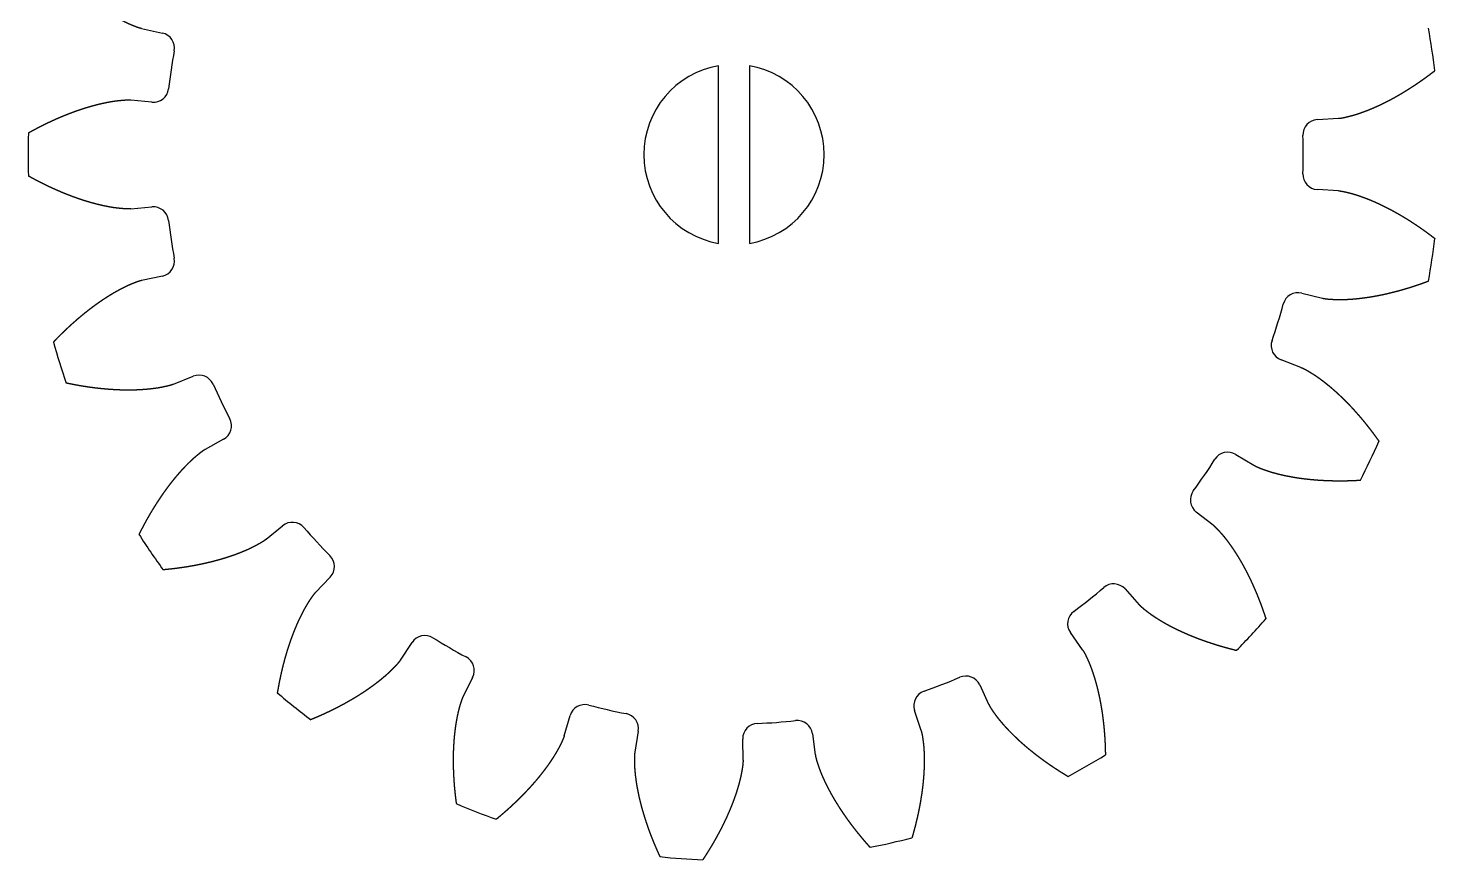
# Model space of a CAD drawing. Header units: millimetres. Extents: x -23 to 22.8, y -23 to 23.
# Drawn here: x -23 to 22.84, y -22.98 to 4.12 of the extents above; entities that cross this region are included whole.
import ezdxf

# ---------------------------------------------------------------- set-up
doc = ezdxf.new("R2010")
doc.units = ezdxf.units.MM
doc.layers.get('0').update_dxf_attribs({"linetype": 'CONTINUOUS'})

msp = doc.modelspace()

# ---------------------------------------------------------------- linework, layer by layer
for p, q in [((-19.302, 4.104), (-18.626, 3.96)), ((-18.966, 1.706), (-19.654, 1.768)), ((19.008, 1.139), (19.698, 1.181)), ((19.698, -1.181), (19.008, -1.139)), ((-19.654, -1.768), (-18.966, -1.706)), ((-18.626, -3.96), (-19.302, -4.104)), ((18.499, -4.514), (19.171, -4.677)), ((18.475, -6.935), (17.828, -6.691)), ((-18.26, -7.482), (-17.62, -7.221)), ((-16.631, -9.274), (-17.235, -9.611)), ((16.347, -9.766), (16.941, -10.12)), ((15.61, -12.072), (15.063, -11.649)), ((-15.243, -12.532), (-14.709, -12.094)), ((-13.159, -13.764), (-13.636, -14.264)), ((12.742, -14.151), (13.205, -14.664)), ((11.358, -16.137), (10.961, -15.572)), ((-10.872, -16.468), (-10.491, -15.892)), ((-8.517, -17.031), (-8.826, -17.65)), ((8.005, -17.278), (8.296, -17.905)), ((-5.535, -18.941), (-5.34, -18.278)), ((6.097, -18.768), (5.884, -18.11)), ((-3.119, -18.785), (-3.232, -19.467)), ((0.294, -19.731), (0.284, -19.04)), ((2.557, -18.87), (2.65, -19.555))]:
    msp.add_line(p, q)
for points in [[(-0.5, -2.895), (-0.5, 2.895, 0.842075)], [(0.5, 2.895), (0.5, -2.895, 0.842075)]]:
    msp.add_lwpolyline(points, format="xyb", close=True)
for centre, radius, start, end in [((-18.73, 3.471), 0.5, -10.4976, 77.954), ((0, 0), 23, 6.826, 10.3169), ((0, 0), 18.549, 169.5024, 173.3547), ((-18.921, 2.204), 0.5, 264.9031, 353.3547), ((19.038, 0.64), 0.5, 93.4746, 181.9261), ((0, 0), 23, 178.2545, 181.7455), ((0, 0), 18.549, -1.9261, 1.9261), ((19.038, -0.64), 0.5, 178.0739, 266.5254), ((-18.921, -2.204), 0.5, 6.6453, 95.0969), ((0, 0), 18.549, 186.6453, 190.4976), ((0, 0), 23, 349.6831, 353.174), ((-18.73, -3.471), 0.5, -77.954, 10.4976), ((18.381, -5), 0.5, 76.3317, 164.7833), ((0, 0), 18.549, 340.931, 344.7833), ((0, 0), 23, 195.3974, 198.8883), ((18.004, -6.223), 0.5, 160.931, 249.3826), ((-17.431, -7.684), 0.5, 23.7881, 112.2397), ((0, 0), 18.549, 203.7881, 207.6404), ((-16.875, -8.837), 0.5, -60.8112, 27.6404), ((0, 0), 23, 332.5402, 336.0312), ((0, 0), 18.549, 323.7881, 327.6404), ((16.091, -10.196), 0.5, 59.1888, 147.6404), ((15.37, -11.254), 0.5, 143.7881, 232.2397), ((0, 0), 23, 212.5402, 216.0312), ((-14.392, -12.48), 0.5, 40.931, 129.3826), ((0, 0), 18.549, 220.931, 224.7833), ((-13.521, -13.419), 0.5, -43.6683, 44.7833), ((0, 0), 18.549, 306.6453, 310.4976), ((12.371, -14.486), 0.5, 42.046, 130.4976), ((11.37, -15.284), 0.5, 126.6453, 215.0969), ((0, 0), 23, 315.3974, 318.8883), ((-10.074, -16.168), 0.5, 58.0739, 146.5254), ((0, 0), 18.549, 238.0739, 241.9261), ((-8.965, -16.808), 0.5, -26.5254, 61.9261), ((0, 0), 18.549, 289.5024, 293.3547), ((7.552, -17.488), 0.5, 24.9031, 113.3547), ((0, 0), 23, 229.6831, 233.174), ((6.36, -17.956), 0.5, 109.5024, 197.954), ((-4.861, -18.419), 0.5, 75.2167, 163.6683), ((0, 0), 18.549, 255.2167, 259.069), ((-3.612, -18.704), 0.5, -9.3826, 79.069), ((0.784, -19.033), 0.5, 92.3596, 180.8112), ((0, 0), 18.549, 272.3596, 276.2119), ((2.061, -18.937), 0.5, 7.7603, 96.2119), ((0, 0), 23, 298.2545, 301.7455), ((0, 0), 23, 246.826, 250.3169), ((0, 0), 23, 281.1117, 284.6026), ((0, 0), 23, 263.9688, 267.4598)]:
    msp.add_arc(centre, radius, start, end)
for points in [[(-19.302, 4.104), (-19.312, 4.106), (-19.33, 4.11), (-19.358, 4.117), (-19.395, 4.128), (-19.44, 4.143), (-19.485, 4.16), (-19.53, 4.178), (-19.575, 4.196), (-19.62, 4.214), (-19.664, 4.233), (-19.709, 4.252), (-19.753, 4.272), (-19.797, 4.292), (-19.841, 4.313), (-19.885, 4.335), (-19.929, 4.357), (-19.972, 4.38), (-20.016, 4.403), (-20.059, 4.426), (-20.102, 4.45), (-20.145, 4.474), (-20.188, 4.498), (-20.23, 4.523), (-20.273, 4.548), (-20.316, 4.574), (-20.358, 4.6), (-20.4, 4.626), (-20.442, 4.653), (-20.484, 4.68), (-20.526, 4.707), (-20.568, 4.735), (-20.609, 4.763), (-20.651, 4.791), (-20.692, 4.82), (-20.733, 4.849), (-20.774, 4.878), (-20.815, 4.907), (-20.856, 4.937), (-20.897, 4.967), (-20.938, 4.998), (-20.978, 5.028), (-21.019, 5.059), (-21.059, 5.09), (-21.099, 5.122), (-21.139, 5.154), (-21.179, 5.186), (-21.219, 5.218), (-21.258, 5.251), (-21.298, 5.284), (-21.337, 5.317), (-21.377, 5.35), (-21.416, 5.384), (-21.455, 5.418), (-21.494, 5.452), (-21.533, 5.486), (-21.572, 5.521), (-21.61, 5.556), (-21.649, 5.591), (-21.687, 5.626), (-21.725, 5.662), (-21.763, 5.698), (-21.801, 5.734), (-21.839, 5.77), (-21.877, 5.806), (-21.915, 5.843), (-21.952, 5.88), (-21.989, 5.917), (-22.027, 5.955), (-22.064, 5.992), (-22.101, 6.03), (-22.13, 6.061), (-22.152, 6.084), (-22.167, 6.099), (-22.174, 6.107)], [(19.698, 1.181), (19.708, 1.182), (19.727, 1.183), (19.756, 1.186), (19.794, 1.191), (19.841, 1.2), (19.888, 1.21), (19.935, 1.22), (19.982, 1.232), (20.029, 1.243), (20.076, 1.255), (20.123, 1.267), (20.169, 1.28), (20.216, 1.294), (20.263, 1.308), (20.309, 1.323), (20.356, 1.338), (20.402, 1.354), (20.448, 1.37), (20.494, 1.387), (20.541, 1.404), (20.587, 1.421), (20.633, 1.439), (20.679, 1.457), (20.725, 1.476), (20.77, 1.495), (20.816, 1.514), (20.862, 1.534), (20.907, 1.554), (20.953, 1.574), (20.998, 1.595), (21.044, 1.616), (21.089, 1.638), (21.134, 1.66), (21.179, 1.682), (21.224, 1.704), (21.269, 1.727), (21.314, 1.75), (21.359, 1.773), (21.404, 1.797), (21.449, 1.821), (21.493, 1.845), (21.538, 1.87), (21.582, 1.895), (21.627, 1.92), (21.671, 1.946), (21.715, 1.971), (21.759, 1.997), (21.804, 2.024), (21.848, 2.05), (21.892, 2.077), (21.935, 2.104), (21.979, 2.132), (22.023, 2.159), (22.066, 2.187), (22.11, 2.216), (22.153, 2.244), (22.197, 2.273), (22.24, 2.302), (22.283, 2.331), (22.326, 2.36), (22.369, 2.39), (22.412, 2.42), (22.455, 2.45), (22.498, 2.481), (22.541, 2.512), (22.583, 2.543), (22.626, 2.574), (22.668, 2.605), (22.711, 2.637), (22.753, 2.669), (22.786, 2.695), (22.812, 2.714), (22.829, 2.727), (22.837, 2.734)], [(-19.654, 1.768), (-19.664, 1.769), (-19.683, 1.77), (-19.712, 1.772), (-19.75, 1.772), (-19.798, 1.771), (-19.846, 1.768), (-19.894, 1.764), (-19.942, 1.76), (-19.99, 1.756), (-20.038, 1.751), (-20.087, 1.746), (-20.135, 1.74), (-20.183, 1.734), (-20.231, 1.727), (-20.279, 1.719), (-20.328, 1.711), (-20.376, 1.702), (-20.424, 1.693), (-20.472, 1.683), (-20.52, 1.673), (-20.569, 1.663), (-20.617, 1.652), (-20.665, 1.641), (-20.713, 1.63), (-20.761, 1.618), (-20.809, 1.605), (-20.857, 1.592), (-20.905, 1.579), (-20.953, 1.566), (-21.001, 1.552), (-21.049, 1.538), (-21.097, 1.524), (-21.145, 1.509), (-21.193, 1.494), (-21.241, 1.478), (-21.289, 1.462), (-21.337, 1.446), (-21.385, 1.43), (-21.433, 1.413), (-21.481, 1.396), (-21.528, 1.379), (-21.576, 1.361), (-21.624, 1.343), (-21.671, 1.325), (-21.719, 1.306), (-21.767, 1.287), (-21.814, 1.268), (-21.862, 1.249), (-21.909, 1.229), (-21.957, 1.209), (-22.004, 1.188), (-22.051, 1.168), (-22.099, 1.147), (-22.146, 1.126), (-22.193, 1.104), (-22.24, 1.083), (-22.288, 1.061), (-22.335, 1.039), (-22.382, 1.016), (-22.429, 0.993), (-22.476, 0.97), (-22.523, 0.947), (-22.57, 0.924), (-22.616, 0.9), (-22.663, 0.876), (-22.71, 0.852), (-22.757, 0.827), (-22.803, 0.802), (-22.85, 0.777), (-22.896, 0.752), (-22.934, 0.732), (-22.961, 0.716), (-22.98, 0.706), (-22.989, 0.701)], [(-19.654, -1.768), (-19.664, -1.769), (-19.683, -1.77), (-19.712, -1.772), (-19.75, -1.772), (-19.798, -1.771), (-19.846, -1.768), (-19.894, -1.764), (-19.942, -1.76), (-19.99, -1.756), (-20.038, -1.751), (-20.087, -1.746), (-20.135, -1.74), (-20.183, -1.734), (-20.231, -1.727), (-20.279, -1.719), (-20.328, -1.711), (-20.376, -1.702), (-20.424, -1.693), (-20.472, -1.683), (-20.52, -1.673), (-20.569, -1.663), (-20.617, -1.652), (-20.665, -1.641), (-20.713, -1.63), (-20.761, -1.618), (-20.809, -1.605), (-20.857, -1.592), (-20.905, -1.579), (-20.953, -1.566), (-21.001, -1.552), (-21.049, -1.538), (-21.097, -1.524), (-21.145, -1.509), (-21.193, -1.494), (-21.241, -1.478), (-21.289, -1.462), (-21.337, -1.446), (-21.385, -1.43), (-21.433, -1.413), (-21.481, -1.396), (-21.528, -1.379), (-21.576, -1.361), (-21.624, -1.343), (-21.671, -1.325), (-21.719, -1.306), (-21.767, -1.287), (-21.814, -1.268), (-21.862, -1.249), (-21.909, -1.229), (-21.957, -1.209), (-22.004, -1.188), (-22.051, -1.168), (-22.099, -1.147), (-22.146, -1.126), (-22.193, -1.104), (-22.24, -1.083), (-22.288, -1.061), (-22.335, -1.039), (-22.382, -1.016), (-22.429, -0.993), (-22.476, -0.97), (-22.523, -0.947), (-22.57, -0.924), (-22.616, -0.9), (-22.663, -0.876), (-22.71, -0.852), (-22.757, -0.827), (-22.803, -0.802), (-22.85, -0.777), (-22.896, -0.752), (-22.934, -0.732), (-22.961, -0.716), (-22.98, -0.706), (-22.989, -0.701)], [(19.698, -1.181), (19.708, -1.182), (19.727, -1.183), (19.756, -1.186), (19.794, -1.191), (19.841, -1.2), (19.888, -1.21), (19.935, -1.22), (19.982, -1.232), (20.029, -1.243), (20.076, -1.255), (20.123, -1.267), (20.169, -1.28), (20.216, -1.294), (20.263, -1.308), (20.309, -1.323), (20.356, -1.338), (20.402, -1.354), (20.448, -1.37), (20.494, -1.387), (20.541, -1.404), (20.587, -1.421), (20.633, -1.439), (20.679, -1.457), (20.725, -1.476), (20.77, -1.495), (20.816, -1.514), (20.862, -1.534), (20.907, -1.554), (20.953, -1.574), (20.998, -1.595), (21.044, -1.616), (21.089, -1.638), (21.134, -1.66), (21.179, -1.682), (21.224, -1.704), (21.269, -1.727), (21.314, -1.75), (21.359, -1.773), (21.404, -1.797), (21.449, -1.821), (21.493, -1.845), (21.538, -1.87), (21.582, -1.895), (21.627, -1.92), (21.671, -1.946), (21.715, -1.971), (21.759, -1.997), (21.804, -2.024), (21.848, -2.05), (21.892, -2.077), (21.935, -2.104), (21.979, -2.132), (22.023, -2.159), (22.066, -2.187), (22.11, -2.216), (22.153, -2.244), (22.197, -2.273), (22.24, -2.302), (22.283, -2.331), (22.326, -2.36), (22.369, -2.39), (22.412, -2.42), (22.455, -2.45), (22.498, -2.481), (22.541, -2.512), (22.583, -2.543), (22.626, -2.574), (22.668, -2.605), (22.711, -2.637), (22.753, -2.669), (22.786, -2.695), (22.812, -2.714), (22.829, -2.727), (22.837, -2.734)], [(-19.302, -4.104), (-19.312, -4.106), (-19.33, -4.11), (-19.358, -4.117), (-19.395, -4.128), (-19.44, -4.143), (-19.485, -4.16), (-19.53, -4.178), (-19.575, -4.196), (-19.62, -4.214), (-19.664, -4.233), (-19.709, -4.252), (-19.753, -4.272), (-19.797, -4.292), (-19.841, -4.313), (-19.885, -4.335), (-19.929, -4.357), (-19.972, -4.38), (-20.016, -4.403), (-20.059, -4.426), (-20.102, -4.45), (-20.145, -4.474), (-20.188, -4.498), (-20.23, -4.523), (-20.273, -4.548), (-20.316, -4.574), (-20.358, -4.6), (-20.4, -4.626), (-20.442, -4.653), (-20.484, -4.68), (-20.526, -4.707), (-20.568, -4.735), (-20.609, -4.763), (-20.651, -4.791), (-20.692, -4.82), (-20.733, -4.849), (-20.774, -4.878), (-20.815, -4.907), (-20.856, -4.937), (-20.897, -4.967), (-20.938, -4.998), (-20.978, -5.028), (-21.019, -5.059), (-21.059, -5.09), (-21.099, -5.122), (-21.139, -5.154), (-21.179, -5.186), (-21.219, -5.218), (-21.258, -5.251), (-21.298, -5.284), (-21.337, -5.317), (-21.377, -5.35), (-21.416, -5.384), (-21.455, -5.418), (-21.494, -5.452), (-21.533, -5.486), (-21.572, -5.521), (-21.61, -5.556), (-21.649, -5.591), (-21.687, -5.626), (-21.725, -5.662), (-21.763, -5.698), (-21.801, -5.734), (-21.839, -5.77), (-21.877, -5.806), (-21.915, -5.843), (-21.952, -5.88), (-21.989, -5.917), (-22.027, -5.955), (-22.064, -5.992), (-22.101, -6.03), (-22.13, -6.061), (-22.152, -6.084), (-22.167, -6.099), (-22.174, -6.107)], [(19.171, -4.677), (19.181, -4.68), (19.199, -4.684), (19.228, -4.69), (19.265, -4.696), (19.313, -4.702), (19.361, -4.706), (19.409, -4.71), (19.457, -4.713), (19.505, -4.716), (19.554, -4.718), (19.602, -4.72), (19.651, -4.722), (19.699, -4.723), (19.748, -4.723), (19.797, -4.722), (19.846, -4.721), (19.895, -4.72), (19.944, -4.718), (19.993, -4.716), (20.042, -4.713), (20.091, -4.71), (20.14, -4.707), (20.189, -4.703), (20.239, -4.698), (20.288, -4.694), (20.338, -4.689), (20.387, -4.683), (20.436, -4.678), (20.486, -4.671), (20.536, -4.665), (20.585, -4.658), (20.635, -4.651), (20.684, -4.643), (20.734, -4.636), (20.784, -4.627), (20.834, -4.619), (20.883, -4.61), (20.933, -4.601), (20.983, -4.592), (21.033, -4.582), (21.082, -4.572), (21.132, -4.561), (21.182, -4.551), (21.232, -4.54), (21.282, -4.528), (21.332, -4.517), (21.382, -4.505), (21.431, -4.493), (21.481, -4.48), (21.531, -4.468), (21.581, -4.455), (21.631, -4.441), (21.681, -4.428), (21.731, -4.414), (21.781, -4.4), (21.831, -4.385), (21.881, -4.371), (21.93, -4.356), (21.98, -4.341), (22.03, -4.325), (22.08, -4.309), (22.13, -4.293), (22.18, -4.277), (22.23, -4.261), (22.28, -4.244), (22.329, -4.227), (22.379, -4.21), (22.429, -4.192), (22.479, -4.174), (22.529, -4.156), (22.568, -4.141), (22.598, -4.13), (22.618, -4.123), (22.628, -4.119)], [(18.475, -6.935), (18.484, -6.938), (18.502, -6.945), (18.528, -6.956), (18.563, -6.973), (18.606, -6.995), (18.648, -7.018), (18.689, -7.042), (18.731, -7.067), (18.772, -7.091), (18.814, -7.117), (18.855, -7.142), (18.896, -7.168), (18.937, -7.195), (18.977, -7.222), (19.017, -7.25), (19.057, -7.279), (19.096, -7.307), (19.136, -7.337), (19.175, -7.366), (19.214, -7.396), (19.253, -7.426), (19.292, -7.457), (19.33, -7.488), (19.369, -7.519), (19.407, -7.551), (19.445, -7.583), (19.483, -7.615), (19.52, -7.648), (19.558, -7.68), (19.595, -7.714), (19.632, -7.747), (19.669, -7.781), (19.706, -7.815), (19.743, -7.85), (19.779, -7.885), (19.815, -7.92), (19.852, -7.955), (19.888, -7.99), (19.923, -8.026), (19.959, -8.062), (19.994, -8.099), (20.03, -8.135), (20.065, -8.172), (20.1, -8.209), (20.135, -8.247), (20.169, -8.284), (20.204, -8.322), (20.238, -8.361), (20.273, -8.399), (20.307, -8.438), (20.341, -8.476), (20.374, -8.515), (20.408, -8.555), (20.441, -8.594), (20.475, -8.634), (20.508, -8.674), (20.541, -8.714), (20.574, -8.755), (20.606, -8.796), (20.639, -8.836), (20.671, -8.878), (20.703, -8.919), (20.735, -8.96), (20.767, -9.002), (20.799, -9.044), (20.83, -9.086), (20.862, -9.129), (20.893, -9.171), (20.924, -9.214), (20.955, -9.257), (20.98, -9.291), (20.998, -9.317), (21.011, -9.335), (21.017, -9.344)], [(-18.26, -7.482), (-18.269, -7.486), (-18.287, -7.493), (-18.314, -7.503), (-18.35, -7.515), (-18.397, -7.528), (-18.443, -7.539), (-18.49, -7.55), (-18.537, -7.56), (-18.585, -7.57), (-18.632, -7.58), (-18.68, -7.589), (-18.727, -7.598), (-18.775, -7.606), (-18.823, -7.613), (-18.872, -7.62), (-18.92, -7.626), (-18.969, -7.632), (-19.018, -7.638), (-19.067, -7.643), (-19.115, -7.647), (-19.165, -7.652), (-19.214, -7.656), (-19.263, -7.659), (-19.312, -7.662), (-19.362, -7.665), (-19.412, -7.668), (-19.461, -7.67), (-19.511, -7.671), (-19.561, -7.673), (-19.611, -7.674), (-19.661, -7.674), (-19.711, -7.674), (-19.761, -7.674), (-19.812, -7.674), (-19.862, -7.673), (-19.912, -7.672), (-19.963, -7.671), (-20.013, -7.67), (-20.064, -7.668), (-20.115, -7.665), (-20.166, -7.663), (-20.216, -7.66), (-20.267, -7.657), (-20.318, -7.654), (-20.369, -7.65), (-20.42, -7.646), (-20.471, -7.641), (-20.522, -7.637), (-20.574, -7.632), (-20.625, -7.627), (-20.676, -7.621), (-20.727, -7.616), (-20.779, -7.61), (-20.83, -7.604), (-20.882, -7.597), (-20.933, -7.59), (-20.985, -7.583), (-21.036, -7.576), (-21.088, -7.568), (-21.14, -7.56), (-21.191, -7.552), (-21.243, -7.544), (-21.295, -7.535), (-21.346, -7.526), (-21.398, -7.517), (-21.45, -7.508), (-21.502, -7.498), (-21.554, -7.488), (-21.606, -7.478), (-21.658, -7.467), (-21.699, -7.459), (-21.73, -7.452), (-21.751, -7.448), (-21.761, -7.446)], [(-17.235, -9.611), (-17.243, -9.616), (-17.26, -9.625), (-17.285, -9.64), (-17.317, -9.661), (-17.355, -9.69), (-17.394, -9.719), (-17.431, -9.749), (-17.469, -9.779), (-17.506, -9.81), (-17.543, -9.841), (-17.58, -9.873), (-17.617, -9.904), (-17.653, -9.937), (-17.689, -9.97), (-17.724, -10.004), (-17.759, -10.038), (-17.794, -10.072), (-17.829, -10.107), (-17.863, -10.142), (-17.897, -10.177), (-17.931, -10.213), (-17.965, -10.249), (-17.999, -10.285), (-18.032, -10.322), (-18.065, -10.359), (-18.098, -10.396), (-18.13, -10.434), (-18.163, -10.471), (-18.195, -10.51), (-18.227, -10.548), (-18.258, -10.587), (-18.29, -10.626), (-18.321, -10.665), (-18.352, -10.705), (-18.383, -10.744), (-18.414, -10.784), (-18.444, -10.825), (-18.474, -10.865), (-18.505, -10.906), (-18.534, -10.947), (-18.564, -10.988), (-18.594, -11.03), (-18.623, -11.072), (-18.652, -11.113), (-18.681, -11.156), (-18.709, -11.198), (-18.738, -11.241), (-18.766, -11.284), (-18.794, -11.327), (-18.822, -11.37), (-18.85, -11.413), (-18.878, -11.457), (-18.905, -11.501), (-18.932, -11.545), (-18.959, -11.589), (-18.986, -11.634), (-19.012, -11.678), (-19.039, -11.723), (-19.065, -11.768), (-19.091, -11.814), (-19.117, -11.859), (-19.143, -11.905), (-19.168, -11.951), (-19.193, -11.997), (-19.219, -12.043), (-19.244, -12.089), (-19.268, -12.136), (-19.293, -12.183), (-19.317, -12.23), (-19.341, -12.277), (-19.361, -12.315), (-19.375, -12.343), (-19.385, -12.362), (-19.389, -12.372)], [(16.941, -10.12), (16.949, -10.125), (16.966, -10.135), (16.991, -10.149), (17.025, -10.166), (17.069, -10.185), (17.114, -10.204), (17.158, -10.221), (17.203, -10.239), (17.249, -10.256), (17.294, -10.272), (17.34, -10.288), (17.386, -10.304), (17.432, -10.319), (17.479, -10.334), (17.525, -10.348), (17.572, -10.361), (17.62, -10.374), (17.667, -10.387), (17.714, -10.399), (17.762, -10.411), (17.81, -10.423), (17.858, -10.434), (17.906, -10.445), (17.955, -10.455), (18.003, -10.465), (18.052, -10.475), (18.101, -10.484), (18.15, -10.493), (18.199, -10.502), (18.248, -10.511), (18.298, -10.519), (18.347, -10.527), (18.397, -10.534), (18.447, -10.541), (18.496, -10.548), (18.546, -10.555), (18.597, -10.561), (18.647, -10.567), (18.697, -10.572), (18.748, -10.578), (18.798, -10.583), (18.849, -10.588), (18.9, -10.592), (18.951, -10.596), (19.001, -10.6), (19.053, -10.604), (19.104, -10.607), (19.155, -10.61), (19.206, -10.613), (19.258, -10.616), (19.309, -10.618), (19.361, -10.62), (19.413, -10.622), (19.464, -10.623), (19.516, -10.624), (19.568, -10.625), (19.62, -10.626), (19.672, -10.626), (19.724, -10.627), (19.777, -10.627), (19.829, -10.626), (19.881, -10.626), (19.934, -10.625), (19.986, -10.624), (20.039, -10.622), (20.091, -10.621), (20.144, -10.619), (20.197, -10.617), (20.25, -10.614), (20.303, -10.612), (20.345, -10.61), (20.377, -10.608), (20.398, -10.607), (20.409, -10.606)], [(15.61, -12.072), (15.618, -12.078), (15.633, -12.09), (15.655, -12.109), (15.683, -12.134), (15.717, -12.168), (15.751, -12.203), (15.783, -12.238), (15.816, -12.274), (15.848, -12.31), (15.88, -12.346), (15.912, -12.382), (15.944, -12.419), (15.975, -12.457), (16.005, -12.495), (16.035, -12.533), (16.065, -12.572), (16.094, -12.611), (16.123, -12.651), (16.152, -12.691), (16.181, -12.731), (16.209, -12.771), (16.237, -12.812), (16.265, -12.853), (16.292, -12.894), (16.319, -12.935), (16.346, -12.977), (16.373, -13.019), (16.399, -13.061), (16.425, -13.104), (16.451, -13.147), (16.477, -13.19), (16.502, -13.233), (16.527, -13.277), (16.552, -13.32), (16.576, -13.364), (16.601, -13.408), (16.625, -13.453), (16.649, -13.497), (16.672, -13.542), (16.696, -13.587), (16.719, -13.632), (16.742, -13.678), (16.765, -13.723), (16.787, -13.769), (16.809, -13.815), (16.832, -13.861), (16.853, -13.908), (16.875, -13.954), (16.896, -14.001), (16.917, -14.048), (16.938, -14.095), (16.959, -14.143), (16.98, -14.19), (17, -14.238), (17.02, -14.286), (17.04, -14.334), (17.06, -14.382), (17.079, -14.43), (17.098, -14.479), (17.117, -14.527), (17.136, -14.576), (17.155, -14.625), (17.173, -14.674), (17.191, -14.723), (17.209, -14.773), (17.227, -14.822), (17.244, -14.872), (17.262, -14.922), (17.279, -14.972), (17.296, -15.022), (17.309, -15.063), (17.319, -15.093), (17.326, -15.113), (17.329, -15.123)], [(-15.243, -12.532), (-15.251, -12.538), (-15.266, -12.55), (-15.289, -12.568), (-15.32, -12.59), (-15.36, -12.616), (-15.402, -12.64), (-15.443, -12.665), (-15.485, -12.688), (-15.528, -12.712), (-15.57, -12.735), (-15.613, -12.758), (-15.656, -12.78), (-15.699, -12.802), (-15.743, -12.823), (-15.787, -12.844), (-15.832, -12.864), (-15.877, -12.884), (-15.922, -12.904), (-15.967, -12.923), (-16.012, -12.942), (-16.058, -12.961), (-16.104, -12.979), (-16.15, -12.997), (-16.196, -13.014), (-16.242, -13.032), (-16.289, -13.049), (-16.336, -13.065), (-16.383, -13.081), (-16.43, -13.097), (-16.478, -13.113), (-16.525, -13.128), (-16.573, -13.143), (-16.621, -13.158), (-16.669, -13.173), (-16.718, -13.187), (-16.766, -13.201), (-16.815, -13.215), (-16.864, -13.228), (-16.913, -13.241), (-16.962, -13.254), (-17.011, -13.266), (-17.06, -13.279), (-17.11, -13.291), (-17.16, -13.302), (-17.209, -13.314), (-17.259, -13.325), (-17.309, -13.336), (-17.36, -13.347), (-17.41, -13.357), (-17.46, -13.367), (-17.511, -13.377), (-17.562, -13.387), (-17.613, -13.396), (-17.664, -13.406), (-17.715, -13.414), (-17.766, -13.423), (-17.817, -13.432), (-17.869, -13.44), (-17.92, -13.448), (-17.972, -13.455), (-18.024, -13.463), (-18.076, -13.47), (-18.128, -13.477), (-18.18, -13.484), (-18.232, -13.49), (-18.284, -13.497), (-18.337, -13.503), (-18.389, -13.508), (-18.442, -13.514), (-18.494, -13.519), (-18.537, -13.523), (-18.568, -13.526), (-18.589, -13.528), (-18.6, -13.529)], [(-13.636, -14.264), (-13.643, -14.271), (-13.656, -14.285), (-13.675, -14.307), (-13.699, -14.336), (-13.728, -14.375), (-13.756, -14.414), (-13.783, -14.454), (-13.81, -14.494), (-13.837, -14.534), (-13.863, -14.575), (-13.889, -14.616), (-13.914, -14.657), (-13.939, -14.699), (-13.964, -14.741), (-13.988, -14.783), (-14.012, -14.826), (-14.035, -14.869), (-14.058, -14.913), (-14.08, -14.956), (-14.102, -15), (-14.124, -15.044), (-14.146, -15.089), (-14.167, -15.133), (-14.188, -15.178), (-14.209, -15.223), (-14.229, -15.268), (-14.249, -15.314), (-14.269, -15.36), (-14.289, -15.406), (-14.308, -15.452), (-14.327, -15.498), (-14.345, -15.545), (-14.364, -15.591), (-14.382, -15.638), (-14.399, -15.686), (-14.417, -15.733), (-14.434, -15.78), (-14.451, -15.828), (-14.468, -15.876), (-14.484, -15.924), (-14.5, -15.972), (-14.516, -16.02), (-14.532, -16.069), (-14.547, -16.117), (-14.563, -16.166), (-14.578, -16.215), (-14.592, -16.264), (-14.607, -16.314), (-14.621, -16.363), (-14.635, -16.413), (-14.648, -16.462), (-14.662, -16.512), (-14.675, -16.562), (-14.688, -16.612), (-14.701, -16.663), (-14.713, -16.713), (-14.726, -16.764), (-14.738, -16.814), (-14.749, -16.865), (-14.761, -16.916), (-14.772, -16.967), (-14.783, -17.018), (-14.794, -17.07), (-14.805, -17.121), (-14.815, -17.173), (-14.825, -17.224), (-14.835, -17.276), (-14.845, -17.328), (-14.854, -17.38), (-14.864, -17.432), (-14.871, -17.474), (-14.876, -17.506), (-14.88, -17.526), (-14.881, -17.537)], [(13.205, -14.664), (13.212, -14.671), (13.225, -14.685), (13.245, -14.706), (13.273, -14.732), (13.309, -14.764), (13.346, -14.795), (13.383, -14.825), (13.421, -14.855), (13.46, -14.884), (13.498, -14.913), (13.537, -14.942), (13.576, -14.971), (13.616, -14.999), (13.656, -15.027), (13.697, -15.054), (13.738, -15.08), (13.779, -15.107), (13.82, -15.133), (13.862, -15.158), (13.904, -15.184), (13.947, -15.209), (13.989, -15.234), (14.032, -15.259), (14.075, -15.283), (14.119, -15.307), (14.162, -15.331), (14.206, -15.354), (14.25, -15.377), (14.295, -15.4), (14.339, -15.422), (14.384, -15.445), (14.429, -15.467), (14.474, -15.489), (14.52, -15.51), (14.566, -15.531), (14.611, -15.552), (14.658, -15.573), (14.704, -15.594), (14.75, -15.614), (14.797, -15.634), (14.844, -15.654), (14.891, -15.673), (14.938, -15.692), (14.985, -15.711), (15.033, -15.73), (15.081, -15.749), (15.128, -15.767), (15.177, -15.785), (15.225, -15.803), (15.273, -15.82), (15.322, -15.838), (15.37, -15.855), (15.419, -15.872), (15.468, -15.888), (15.518, -15.905), (15.567, -15.921), (15.616, -15.937), (15.666, -15.953), (15.716, -15.968), (15.766, -15.984), (15.816, -15.999), (15.866, -16.014), (15.916, -16.028), (15.967, -16.043), (16.018, -16.057), (16.068, -16.071), (16.119, -16.085), (16.17, -16.098), (16.222, -16.112), (16.273, -16.125), (16.314, -16.135), (16.345, -16.143), (16.366, -16.148), (16.376, -16.15)], [(-10.872, -16.468), (-10.877, -16.477), (-10.888, -16.492), (-10.905, -16.516), (-10.929, -16.546), (-10.959, -16.583), (-10.991, -16.619), (-11.024, -16.654), (-11.057, -16.689), (-11.091, -16.724), (-11.125, -16.759), (-11.159, -16.793), (-11.193, -16.827), (-11.228, -16.861), (-11.264, -16.894), (-11.3, -16.927), (-11.337, -16.959), (-11.373, -16.992), (-11.411, -17.024), (-11.448, -17.055), (-11.486, -17.087), (-11.524, -17.118), (-11.562, -17.149), (-11.601, -17.18), (-11.64, -17.21), (-11.68, -17.24), (-11.719, -17.27), (-11.759, -17.3), (-11.799, -17.329), (-11.84, -17.358), (-11.881, -17.387), (-11.922, -17.416), (-11.963, -17.445), (-12.004, -17.473), (-12.046, -17.501), (-12.088, -17.529), (-12.13, -17.556), (-12.173, -17.584), (-12.215, -17.611), (-12.258, -17.638), (-12.302, -17.665), (-12.345, -17.691), (-12.388, -17.717), (-12.432, -17.743), (-12.476, -17.769), (-12.52, -17.795), (-12.565, -17.82), (-12.61, -17.846), (-12.654, -17.871), (-12.699, -17.895), (-12.745, -17.92), (-12.79, -17.944), (-12.836, -17.969), (-12.882, -17.993), (-12.928, -18.016), (-12.974, -18.04), (-13.02, -18.063), (-13.067, -18.087), (-13.113, -18.11), (-13.16, -18.132), (-13.207, -18.155), (-13.255, -18.177), (-13.302, -18.2), (-13.35, -18.222), (-13.398, -18.243), (-13.446, -18.265), (-13.494, -18.286), (-13.542, -18.308), (-13.59, -18.329), (-13.639, -18.349), (-13.688, -18.37), (-13.727, -18.386), (-13.756, -18.398), (-13.776, -18.407), (-13.786, -18.411)], [(11.358, -16.137), (11.364, -16.145), (11.374, -16.161), (11.39, -16.185), (11.41, -16.218), (11.433, -16.26), (11.454, -16.303), (11.475, -16.347), (11.496, -16.39), (11.516, -16.434), (11.536, -16.478), (11.555, -16.523), (11.575, -16.567), (11.593, -16.612), (11.611, -16.657), (11.628, -16.703), (11.645, -16.749), (11.662, -16.795), (11.678, -16.841), (11.694, -16.888), (11.709, -16.934), (11.724, -16.981), (11.739, -17.028), (11.754, -17.076), (11.768, -17.123), (11.781, -17.171), (11.795, -17.219), (11.808, -17.267), (11.82, -17.315), (11.833, -17.363), (11.845, -17.412), (11.857, -17.46), (11.868, -17.509), (11.879, -17.558), (11.89, -17.607), (11.901, -17.656), (11.911, -17.706), (11.921, -17.755), (11.931, -17.805), (11.94, -17.855), (11.949, -17.905), (11.958, -17.955), (11.967, -18.005), (11.975, -18.055), (11.983, -18.106), (11.991, -18.156), (11.998, -18.207), (12.005, -18.258), (12.012, -18.308), (12.019, -18.359), (12.025, -18.411), (12.031, -18.462), (12.037, -18.513), (12.043, -18.565), (12.048, -18.616), (12.053, -18.668), (12.058, -18.719), (12.063, -18.771), (12.067, -18.823), (12.071, -18.875), (12.075, -18.927), (12.078, -18.979), (12.082, -19.032), (12.085, -19.084), (12.088, -19.136), (12.09, -19.189), (12.092, -19.242), (12.095, -19.294), (12.096, -19.347), (12.098, -19.4), (12.099, -19.453), (12.1, -19.495), (12.101, -19.527), (12.101, -19.548), (12.101, -19.559)], [(-8.826, -17.65), (-8.83, -17.658), (-8.839, -17.676), (-8.851, -17.702), (-8.865, -17.737), (-8.881, -17.783), (-8.896, -17.828), (-8.911, -17.874), (-8.924, -17.92), (-8.938, -17.967), (-8.951, -18.013), (-8.964, -18.06), (-8.976, -18.107), (-8.988, -18.154), (-8.999, -18.202), (-9.009, -18.25), (-9.019, -18.297), (-9.028, -18.346), (-9.037, -18.394), (-9.046, -18.442), (-9.055, -18.491), (-9.063, -18.539), (-9.07, -18.588), (-9.077, -18.637), (-9.084, -18.686), (-9.091, -18.735), (-9.097, -18.784), (-9.102, -18.834), (-9.108, -18.883), (-9.113, -18.933), (-9.118, -18.983), (-9.122, -19.033), (-9.126, -19.082), (-9.13, -19.133), (-9.133, -19.183), (-9.136, -19.233), (-9.139, -19.283), (-9.142, -19.334), (-9.144, -19.384), (-9.146, -19.435), (-9.147, -19.486), (-9.148, -19.536), (-9.149, -19.587), (-9.15, -19.638), (-9.15, -19.689), (-9.151, -19.74), (-9.15, -19.792), (-9.15, -19.843), (-9.149, -19.894), (-9.148, -19.946), (-9.147, -19.997), (-9.145, -20.049), (-9.143, -20.1), (-9.141, -20.152), (-9.139, -20.204), (-9.136, -20.256), (-9.133, -20.307), (-9.13, -20.359), (-9.127, -20.411), (-9.123, -20.463), (-9.119, -20.515), (-9.115, -20.568), (-9.11, -20.62), (-9.105, -20.672), (-9.1, -20.724), (-9.095, -20.777), (-9.09, -20.829), (-9.084, -20.881), (-9.078, -20.934), (-9.071, -20.986), (-9.065, -21.039), (-9.06, -21.081), (-9.055, -21.113), (-9.053, -21.134), (-9.051, -21.144)], [(8.296, -17.905), (8.3, -17.914), (8.309, -17.931), (8.322, -17.957), (8.34, -17.99), (8.365, -18.031), (8.392, -18.071), (8.419, -18.111), (8.447, -18.151), (8.474, -18.19), (8.503, -18.229), (8.531, -18.269), (8.56, -18.307), (8.59, -18.346), (8.62, -18.384), (8.651, -18.422), (8.682, -18.46), (8.714, -18.497), (8.746, -18.534), (8.778, -18.571), (8.811, -18.608), (8.844, -18.644), (8.877, -18.681), (8.911, -18.717), (8.945, -18.753), (8.98, -18.788), (9.014, -18.824), (9.05, -18.859), (9.085, -18.894), (9.121, -18.929), (9.157, -18.964), (9.193, -18.998), (9.229, -19.033), (9.266, -19.067), (9.303, -19.101), (9.341, -19.135), (9.378, -19.168), (9.416, -19.202), (9.454, -19.235), (9.493, -19.268), (9.531, -19.301), (9.57, -19.333), (9.609, -19.366), (9.649, -19.398), (9.689, -19.43), (9.728, -19.462), (9.769, -19.494), (9.809, -19.526), (9.85, -19.557), (9.89, -19.588), (9.931, -19.619), (9.973, -19.65), (10.014, -19.681), (10.056, -19.712), (10.098, -19.742), (10.14, -19.772), (10.182, -19.802), (10.225, -19.832), (10.268, -19.862), (10.311, -19.891), (10.354, -19.921), (10.397, -19.95), (10.441, -19.979), (10.485, -20.008), (10.529, -20.036), (10.573, -20.065), (10.617, -20.093), (10.662, -20.121), (10.707, -20.149), (10.752, -20.177), (10.797, -20.205), (10.833, -20.227), (10.861, -20.243), (10.879, -20.254), (10.888, -20.26)], [(6.097, -18.768), (6.1, -18.777), (6.106, -18.796), (6.113, -18.823), (6.122, -18.861), (6.132, -18.908), (6.14, -18.955), (6.147, -19.003), (6.154, -19.05), (6.16, -19.098), (6.166, -19.146), (6.172, -19.194), (6.177, -19.243), (6.182, -19.291), (6.185, -19.34), (6.188, -19.388), (6.191, -19.437), (6.193, -19.486), (6.195, -19.535), (6.196, -19.584), (6.198, -19.634), (6.198, -19.683), (6.199, -19.732), (6.198, -19.782), (6.198, -19.831), (6.197, -19.881), (6.195, -19.93), (6.194, -19.98), (6.192, -20.03), (6.189, -20.08), (6.187, -20.13), (6.183, -20.179), (6.18, -20.23), (6.176, -20.28), (6.172, -20.33), (6.168, -20.38), (6.163, -20.43), (6.158, -20.48), (6.153, -20.531), (6.147, -20.581), (6.141, -20.631), (6.134, -20.682), (6.128, -20.732), (6.121, -20.783), (6.114, -20.833), (6.106, -20.884), (6.098, -20.934), (6.09, -20.985), (6.082, -21.036), (6.073, -21.086), (6.064, -21.137), (6.055, -21.188), (6.045, -21.239), (6.036, -21.289), (6.026, -21.34), (6.015, -21.391), (6.005, -21.442), (5.994, -21.493), (5.983, -21.544), (5.971, -21.594), (5.959, -21.645), (5.947, -21.696), (5.935, -21.747), (5.923, -21.798), (5.91, -21.849), (5.897, -21.9), (5.884, -21.951), (5.87, -22.002), (5.856, -22.053), (5.842, -22.104), (5.828, -22.155), (5.816, -22.196), (5.808, -22.226), (5.802, -22.247), (5.799, -22.257)], [(-5.535, -18.941), (-5.538, -18.951), (-5.543, -18.969), (-5.552, -18.996), (-5.566, -19.032), (-5.585, -19.076), (-5.605, -19.12), (-5.626, -19.163), (-5.647, -19.207), (-5.669, -19.25), (-5.691, -19.293), (-5.713, -19.336), (-5.736, -19.379), (-5.76, -19.421), (-5.784, -19.464), (-5.809, -19.506), (-5.834, -19.547), (-5.86, -19.589), (-5.886, -19.631), (-5.912, -19.672), (-5.939, -19.713), (-5.966, -19.754), (-5.994, -19.795), (-6.022, -19.836), (-6.05, -19.877), (-6.079, -19.917), (-6.108, -19.957), (-6.138, -19.997), (-6.167, -20.037), (-6.197, -20.077), (-6.228, -20.117), (-6.259, -20.156), (-6.29, -20.196), (-6.321, -20.235), (-6.352, -20.274), (-6.384, -20.313), (-6.417, -20.352), (-6.449, -20.391), (-6.482, -20.429), (-6.515, -20.467), (-6.548, -20.506), (-6.582, -20.544), (-6.616, -20.582), (-6.65, -20.62), (-6.684, -20.657), (-6.719, -20.695), (-6.754, -20.732), (-6.789, -20.769), (-6.825, -20.807), (-6.86, -20.844), (-6.896, -20.88), (-6.933, -20.917), (-6.969, -20.954), (-7.006, -20.99), (-7.043, -21.026), (-7.08, -21.063), (-7.117, -21.099), (-7.155, -21.134), (-7.193, -21.17), (-7.231, -21.206), (-7.269, -21.241), (-7.308, -21.277), (-7.347, -21.312), (-7.386, -21.347), (-7.425, -21.382), (-7.464, -21.417), (-7.504, -21.451), (-7.544, -21.486), (-7.584, -21.52), (-7.625, -21.554), (-7.665, -21.588), (-7.698, -21.616), (-7.722, -21.636), (-7.739, -21.649), (-7.747, -21.656)], [(-3.232, -19.467), (-3.233, -19.477), (-3.236, -19.496), (-3.24, -19.524), (-3.243, -19.562), (-3.245, -19.61), (-3.246, -19.658), (-3.246, -19.707), (-3.246, -19.755), (-3.245, -19.803), (-3.244, -19.852), (-3.242, -19.9), (-3.24, -19.948), (-3.237, -19.997), (-3.234, -20.046), (-3.23, -20.094), (-3.225, -20.143), (-3.22, -20.192), (-3.214, -20.24), (-3.208, -20.289), (-3.202, -20.338), (-3.195, -20.387), (-3.188, -20.436), (-3.181, -20.484), (-3.173, -20.533), (-3.165, -20.582), (-3.156, -20.631), (-3.147, -20.68), (-3.137, -20.729), (-3.127, -20.778), (-3.117, -20.827), (-3.107, -20.876), (-3.096, -20.925), (-3.085, -20.974), (-3.073, -21.023), (-3.061, -21.071), (-3.049, -21.12), (-3.037, -21.169), (-3.024, -21.218), (-3.011, -21.267), (-2.997, -21.316), (-2.984, -21.365), (-2.969, -21.414), (-2.955, -21.463), (-2.94, -21.512), (-2.925, -21.561), (-2.91, -21.61), (-2.895, -21.658), (-2.879, -21.707), (-2.863, -21.756), (-2.846, -21.805), (-2.83, -21.854), (-2.813, -21.902), (-2.795, -21.951), (-2.778, -22), (-2.76, -22.049), (-2.742, -22.097), (-2.723, -22.146), (-2.705, -22.195), (-2.686, -22.243), (-2.667, -22.292), (-2.647, -22.34), (-2.628, -22.389), (-2.608, -22.437), (-2.588, -22.486), (-2.567, -22.534), (-2.546, -22.583), (-2.525, -22.631), (-2.504, -22.68), (-2.483, -22.728), (-2.461, -22.776), (-2.443, -22.815), (-2.43, -22.844), (-2.421, -22.863), (-2.417, -22.873)], [(2.65, -19.555), (2.651, -19.564), (2.654, -19.583), (2.659, -19.612), (2.667, -19.649), (2.679, -19.696), (2.692, -19.742), (2.707, -19.788), (2.721, -19.834), (2.736, -19.88), (2.752, -19.926), (2.767, -19.972), (2.784, -20.017), (2.801, -20.063), (2.818, -20.108), (2.837, -20.153), (2.856, -20.199), (2.875, -20.244), (2.894, -20.289), (2.914, -20.333), (2.935, -20.378), (2.956, -20.423), (2.977, -20.467), (2.998, -20.512), (3.02, -20.556), (3.043, -20.601), (3.066, -20.645), (3.089, -20.689), (3.112, -20.733), (3.136, -20.777), (3.16, -20.82), (3.184, -20.864), (3.209, -20.908), (3.234, -20.951), (3.26, -20.994), (3.286, -21.038), (3.312, -21.081), (3.338, -21.124), (3.365, -21.167), (3.392, -21.21), (3.419, -21.253), (3.447, -21.295), (3.474, -21.338), (3.503, -21.38), (3.531, -21.423), (3.56, -21.465), (3.589, -21.507), (3.618, -21.549), (3.647, -21.591), (3.677, -21.633), (3.707, -21.675), (3.738, -21.717), (3.768, -21.758), (3.799, -21.8), (3.83, -21.841), (3.862, -21.883), (3.893, -21.924), (3.925, -21.965), (3.957, -22.006), (3.99, -22.047), (4.022, -22.088), (4.055, -22.128), (4.088, -22.169), (4.122, -22.209), (4.155, -22.25), (4.189, -22.29), (4.223, -22.33), (4.258, -22.37), (4.292, -22.41), (4.327, -22.45), (4.362, -22.49), (4.39, -22.521), (4.411, -22.545), (4.425, -22.561), (4.433, -22.569)], [(0.294, -19.731), (0.294, -19.741), (0.294, -19.76), (0.294, -19.789), (0.291, -19.827), (0.286, -19.875), (0.28, -19.923), (0.273, -19.97), (0.265, -20.018), (0.257, -20.066), (0.249, -20.113), (0.24, -20.161), (0.231, -20.209), (0.221, -20.256), (0.21, -20.304), (0.199, -20.351), (0.187, -20.399), (0.174, -20.446), (0.162, -20.493), (0.149, -20.541), (0.135, -20.588), (0.121, -20.635), (0.107, -20.683), (0.092, -20.73), (0.077, -20.777), (0.062, -20.824), (0.046, -20.871), (0.029, -20.918), (0.013, -20.965), (-0.004, -21.012), (-0.022, -21.059), (-0.039, -21.106), (-0.057, -21.152), (-0.076, -21.199), (-0.094, -21.246), (-0.113, -21.292), (-0.133, -21.339), (-0.152, -21.386), (-0.172, -21.432), (-0.193, -21.478), (-0.213, -21.525), (-0.234, -21.571), (-0.255, -21.617), (-0.277, -21.664), (-0.299, -21.71), (-0.321, -21.756), (-0.343, -21.802), (-0.366, -21.848), (-0.389, -21.894), (-0.412, -21.94), (-0.435, -21.986), (-0.459, -22.031), (-0.483, -22.077), (-0.508, -22.123), (-0.532, -22.168), (-0.557, -22.214), (-0.582, -22.259), (-0.608, -22.305), (-0.633, -22.35), (-0.659, -22.395), (-0.685, -22.44), (-0.712, -22.485), (-0.739, -22.531), (-0.766, -22.576), (-0.793, -22.62), (-0.82, -22.665), (-0.848, -22.71), (-0.876, -22.755), (-0.904, -22.799), (-0.933, -22.844), (-0.961, -22.889), (-0.984, -22.924), (-1.002, -22.951), (-1.014, -22.969), (-1.019, -22.977)]]:
    msp.add_open_spline(points, degree=5)

doc.saveas('drawing.dxf')
